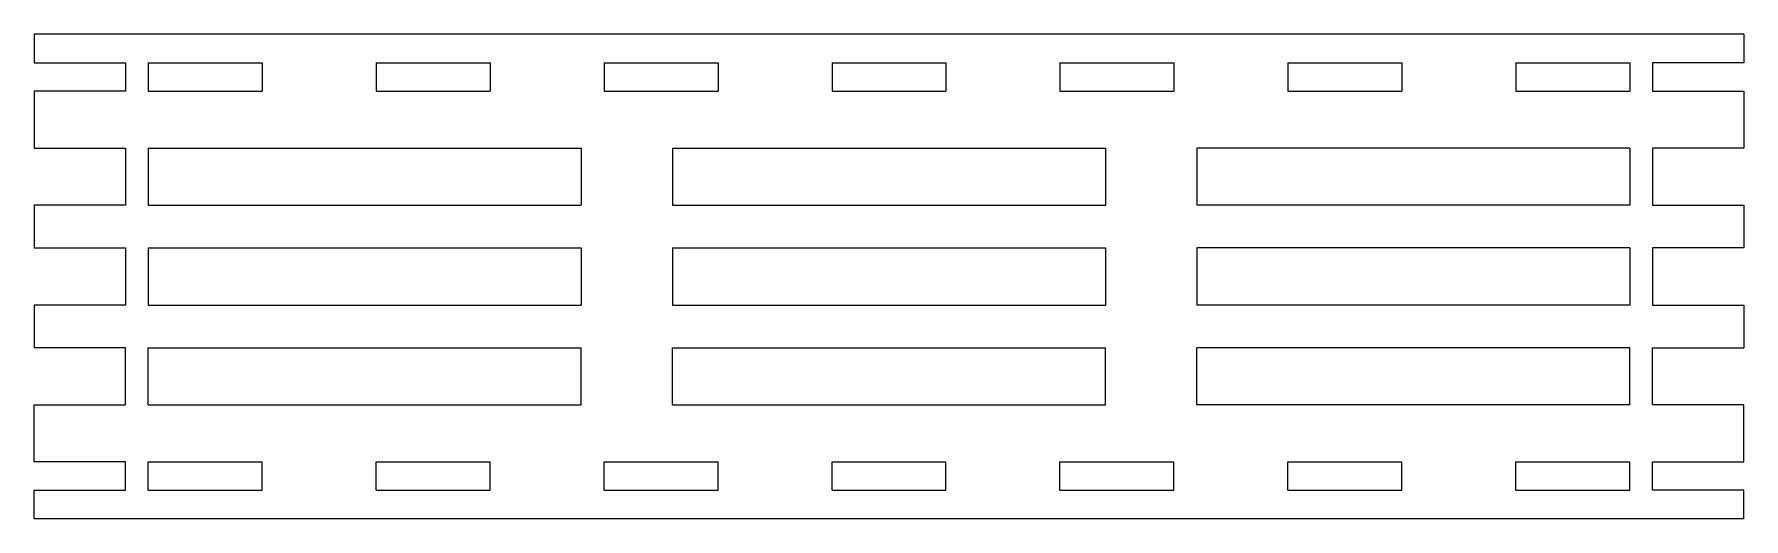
# Model space of a CAD drawing. Header units: millimetres. Extents: x -75 to 75, y -21 to 21.
import ezdxf

# ---------------------------------------------------------------- set-up
doc = ezdxf.new("R2010")
doc.units = ezdxf.units.MM

msp = doc.modelspace()

# ---------------------------------------------------------------- linework, layer by layer
at = {"color": 7, "linetype": 'Continuous', "lineweight": 25}
for p, q in [((-75, 21.25), (-75, 18.75)), ((75, 21.25), (-75, 21.25)), ((75, 21.25), (75, 18.75)), ((-75, 18.75), (-67, 18.75)), ((-67, 18.75), (-67, 16.25)), ((-65, 18.75), (-55, 18.75)), ((-65, 18.75), (-65, 16.25)), ((-55, 18.75), (-55, 16.25)), ((-45, 18.75), (-35, 18.75)), ((-45, 18.75), (-45, 16.25)), ((-35, 18.75), (-35, 16.25)), ((-25, 18.75), (-15, 18.75)), ((-25, 18.75), (-25, 16.25)), ((-15, 18.75), (-15, 16.25)), ((-5, 18.75), (5, 18.75)), ((-5, 18.75), (-5, 16.25)), ((5, 18.75), (5, 16.25)), ((15, 18.75), (25, 18.75)), ((15, 18.75), (15, 16.25)), ((25, 18.75), (25, 16.25)), ((35, 18.75), (45, 18.75)), ((35, 18.75), (35, 16.25)), ((45, 18.75), (45, 16.25)), ((55, 18.75), (65, 18.75)), ((55, 18.75), (55, 16.25)), ((65, 18.75), (65, 16.25)), ((75, 18.75), (67, 18.75)), ((67, 18.75), (67, 16.25)), ((-75, 16.25), (-75, 11.25)), ((-67, 16.25), (-75, 16.25)), ((-65, 16.25), (-55, 16.25)), ((-45, 16.25), (-35, 16.25)), ((-25, 16.25), (-15, 16.25)), ((-5, 16.25), (5, 16.25)), ((15, 16.25), (25, 16.25)), ((35, 16.25), (45, 16.25)), ((55, 16.25), (65, 16.25)), ((67, 16.25), (75, 16.25)), ((75, 16.25), (75, 11.25)), ((-75, 11.25), (-67, 11.25)), ((-67, 11.25), (-67, 6.25)), ((-65, 11.25), (-65, 6.25)), ((-65, 11.25), (-27, 11.25)), ((-27, 11.25), (-27, 6.25)), ((-19, 11.25), (19, 11.25)), ((-19, 11.25), (-19, 6.25)), ((19, 11.25), (19, 6.25)), ((27, 11.25), (27, 6.25)), ((65, 11.25), (27, 11.25)), ((65, 11.25), (65, 6.25)), ((75, 11.25), (67, 11.25)), ((67, 11.25), (67, 6.25)), ((-67, 6.25), (-75, 6.25)), ((-75, 6.25), (-75, 2.5)), ((-65, 6.25), (-27, 6.25)), ((-19, 6.25), (19, 6.25)), ((65, 6.25), (27, 6.25)), ((67, 6.25), (75, 6.25)), ((75, 6.25), (75, 2.5)), ((-75, 2.5), (-67, 2.5)), ((-67, 2.5), (-67, -2.5)), ((-65, 2.5), (-27, 2.5)), ((-65, 2.5), (-65, -2.5)), ((-27, 2.5), (-27, -2.5)), ((-19, 2.5), (19, 2.5)), ((-19, 2.5), (-19, -2.5)), ((19, 2.5), (19, -2.5)), ((27, 2.5), (27, -2.5)), ((65, 2.5), (27, 2.5)), ((65, 2.5), (65, -2.5)), ((75, 2.5), (67, 2.5)), ((67, 2.5), (67, -2.5)), ((-75, -2.5), (-75, -6.25)), ((-67, -2.5), (-75, -2.5)), ((-65, -2.5), (-27, -2.5)), ((-19, -2.5), (19, -2.5)), ((65, -2.5), (27, -2.5)), ((67, -2.5), (75, -2.5)), ((75, -2.5), (75, -6.25)), ((-67, -6.25), (-75, -6.25)), ((-67, -11.25), (-67, -6.25)), ((-65, -6.25), (-27, -6.25)), ((-65, -11.25), (-65, -6.25)), ((-27, -11.25), (-27, -6.25)), ((-19, -6.25), (19, -6.25)), ((-19, -11.25), (-19, -6.25)), ((19, -11.25), (19, -6.25)), ((27, -11.25), (27, -6.25)), ((65, -6.25), (27, -6.25)), ((65, -11.25), (65, -6.25)), ((67, -6.25), (75, -6.25)), ((67, -11.25), (67, -6.25)), ((-75, -16.25), (-75, -11.25)), ((-75, -11.25), (-67, -11.25)), ((-65, -11.25), (-27, -11.25)), ((-19, -11.25), (19, -11.25)), ((65, -11.25), (27, -11.25)), ((75, -11.25), (67, -11.25)), ((75, -16.25), (75, -11.25)), ((-67, -16.25), (-75, -16.25)), ((-67, -18.75), (-67, -16.25)), ((-65, -16.25), (-55, -16.25)), ((-65, -18.75), (-65, -16.25)), ((-55, -18.75), (-55, -16.25)), ((-45, -16.25), (-35, -16.25)), ((-45, -18.75), (-45, -16.25)), ((-35, -18.75), (-35, -16.25)), ((-25, -16.25), (-15, -16.25)), ((-25, -18.75), (-25, -16.25)), ((-15, -18.75), (-15, -16.25)), ((-5, -16.25), (5, -16.25)), ((-5, -18.75), (-5, -16.25)), ((5, -18.75), (5, -16.25)), ((15, -16.25), (25, -16.25)), ((15, -18.75), (15, -16.25)), ((25, -18.75), (25, -16.25)), ((35, -16.25), (45, -16.25)), ((35, -18.75), (35, -16.25)), ((45, -18.75), (45, -16.25)), ((55, -16.25), (65, -16.25)), ((55, -18.75), (55, -16.25)), ((65, -18.75), (65, -16.25)), ((67, -16.25), (75, -16.25)), ((67, -18.75), (67, -16.25)), ((-75, -21.25), (-75, -18.75)), ((-75, -18.75), (-67, -18.75)), ((-65, -18.75), (-55, -18.75)), ((-45, -18.75), (-35, -18.75)), ((-25, -18.75), (-15, -18.75)), ((-5, -18.75), (5, -18.75)), ((15, -18.75), (25, -18.75)), ((35, -18.75), (45, -18.75)), ((55, -18.75), (65, -18.75)), ((75, -18.75), (67, -18.75)), ((75, -21.25), (75, -18.75)), ((75, -21.25), (-75, -21.25))]:
    msp.add_line(p, q, dxfattribs=at)

doc.saveas('drawing.dxf')
